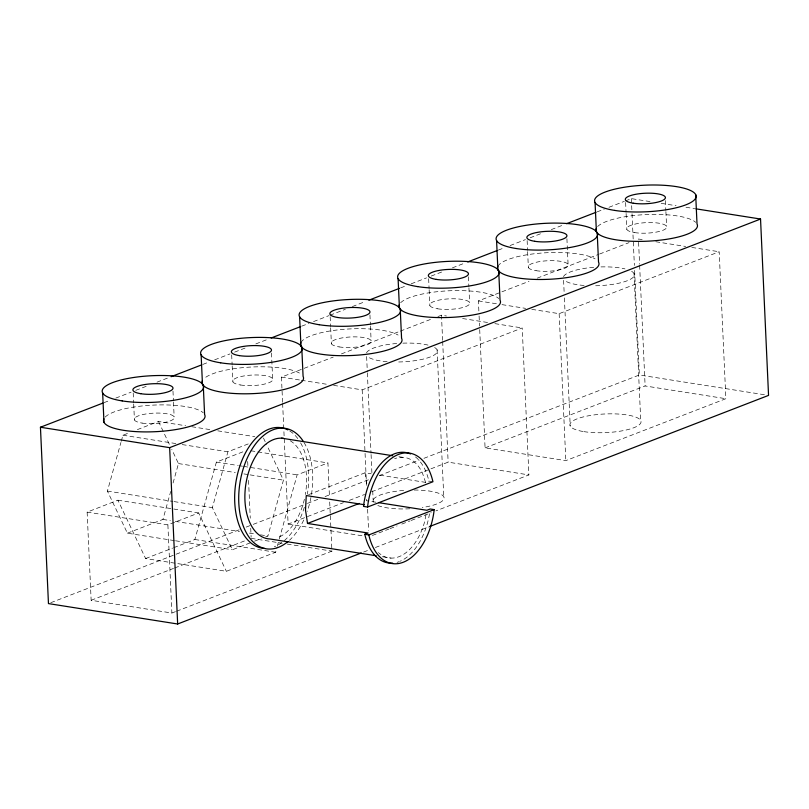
<?xml version="1.0" encoding="UTF-8"?>
<svg xmlns="http://www.w3.org/2000/svg" width="809" height="809" viewBox="0 0 809 809"><rect width="100%" height="100%" fill="white"/><g stroke="black" fill="none" stroke-linecap="round" stroke-linejoin="round"><path stroke-width="0.61" stroke-dasharray="4.04 3.03" d="M366.588 499.315L366.315 500.71L376.205 502.268M425.969 514.918L424.604 521.886A50.815 30.186 -81 0 1 378.45 552.587M174.319 540.594L127.397 533.182L107.405 491.073L120.915 442.493M121.259 441.279L122.948 435.212L129.612 432.633M127.397 533.182L162.933 519.429L170.699 491.498M173.065 483.003L178.476 463.567L171.771 449.44M173.763 547.663L194.868 539.502L216.397 462.091L243.762 451.513M250.133 542.89L232.365 549.766L212.373 507.647L227.916 451.786L249.01 443.625M265.676 536.873L267.9 536.013L283.443 480.152L267.132 445.799M175.422 611.665L171.892 613.03L91.144 600.278L87.139 512.107L117.922 500.195L145.62 558.544L226.368 571.306L275.606 552.254L276.961 547.41M277.295 546.206L278.974 540.159M279.307 538.946L297.146 474.853L327.928 462.94L329.465 496.948M104.017 402.649L109.903 400.374M115.788 398.099L131.088 392.183M135.791 390.363L148.745 385.347M156.986 382.161L169.93 377.156M202.887 364.404L208.773 362.119M214.658 359.843L229.958 353.927M234.671 352.107L245.258 348.001M255.856 343.906L268.8 338.9M301.767 326.148L308.826 323.418M313.538 321.588L328.838 315.672M330.011 315.217L345.312 309.301M352.38 306.56L365.324 301.555M400.637 287.893L406.522 285.617M411.235 283.797L426.535 277.871M431.248 276.051L444.192 271.045M452.433 267.85L465.377 262.844M498.334 250.092L504.219 247.817M510.105 245.542L525.415 239.616M530.117 237.795L540.715 233.7M551.303 229.604L564.257 224.589M597.214 211.837L604.272 209.106M608.985 207.286L624.285 201.36M625.458 200.905L631.344 198.63L649.981 201.572M137.378 429.619L158.483 421.459L185.645 425.746M282.584 402.235L281.441 377.115L333.217 357.082M341.449 353.897L399.11 331.589M400.293 331.134L433.24 318.382M437.942 316.562L441.471 315.197L446.447 315.985M478.867 310.959L478.402 300.908L500.761 292.261M501.944 291.806L529.005 281.33M537.247 278.144L598.427 254.471M599.611 254.016L629.028 242.639M333.611 385.357L362.189 389.867L522.22 327.958L528.894 474.913L435.93 510.883M531.826 309.351L559.15 313.67L719.191 251.751L725.865 398.706L565.825 460.624L485.076 447.873L479.606 327.291M87.139 512.107L167.888 524.859L198.67 512.957L226.368 571.306M308.603 494.653L365.051 472.81L371.23 473.791M145.62 558.544L172.59 548.118M50.815 602.685L239.151 529.824M246.209 527.084L252.095 524.808M253.268 524.353L306.237 503.865M307.42 503.41L318.008 499.305M325.076 496.574L368.631 479.727M379.219 475.631L419.244 460.139M423.946 458.319L639.353 374.982L766.062 394.994M91.144 600.278L173.52 568.414M174.693 567.958L245.299 540.634M282.634 403.489L288.115 524.07L343.421 502.672M349.306 500.397L364.596 494.481M371.665 491.751L448.146 462.161L528.894 474.913M485.076 447.873L645.117 385.954L725.865 398.706M254.572 541.17L261.236 538.592M379.876 475.156L425.605 482.376L428.912 481.102L432.946 481.739M176.605 611.21L331.933 551.121L330.274 514.585M372.393 535.467L388.866 529.086M390.039 528.631L397.098 525.901M401.81 524.08L410.042 520.895M411.225 520.44L422.986 515.889M424.169 515.434L431.227 512.704M363.635 552.051L369.521 549.776M375.406 547.501L428.376 527.003M661.165 203.342L676.071 205.698M686.012 207.266L694.698 208.641M642.164 239.585L638.443 238.999L639.585 264.118M655.836 241.739L685.648 246.452M691.857 247.433L719.191 251.751M478.402 300.908L497.039 303.85M502.005 304.639L525.607 308.371M462.596 318.534L488.676 322.66M494.896 323.64L522.22 327.958M281.441 377.115L300.078 380.058M301.312 380.26L327.402 384.376M398.948 456.721L402.66 457.297M191.824 426.727L211.584 429.842M217.763 430.823L254.805 436.678M250.901 450.775L327.928 462.94M122.948 435.212L176.049 443.595M182.217 444.576L227.916 451.786M216.397 462.091L237.522 465.428M238.766 465.63L242.488 466.217M243.731 466.409L297.146 474.853M178.476 463.567L235.277 472.547M243.924 473.912L248.869 474.691M250.102 474.883L283.443 480.152M107.405 491.073L172.853 501.408M174.087 501.6L212.373 507.647M288.115 524.07L362.644 535.851M117.922 500.195L198.67 512.957M162.933 519.429L170.335 520.602M175.28 521.38L239.494 531.523M249.374 533.091L255.553 534.061M260.488 534.84L267.9 536.013M382.374 556.734L391.03 558.099M251.184 538.359L282.24 543.264M287.205 544.053L331.933 551.121M194.868 539.502L275.606 552.254M175.553 540.786L232.365 549.766M263.451 438.043L266.606 444.687M158.483 421.459L169.708 445.092M425.605 482.376L422.379 472.891A50.815 30.186 -81 0 0 394.62 458.713M365.051 472.81L366.892 484.995M665.403 200.622L665.847 210.421M665.898 211.645L666.565 226.348M639.636 265.372L645.117 385.954M631.344 198.63L631.981 212.484M632.031 213.748L634.377 265.392M634.61 270.428L639.353 374.982M634.054 273.594L640.728 420.549M625.62 202.493L626.065 212.282M626.115 213.515L626.844 229.432M566.917 238.726L568.08 264.442M563.59 280.329L564.166 292.888M564.389 297.914L570.214 426.03M559.15 313.67L565.825 460.624M527.134 240.586L527.579 250.385M527.63 251.609L528.358 267.536M479.09 315.985L479.545 326.037M468.431 276.83L468.876 286.629M468.937 287.852L469.604 302.546M441.471 315.197L442.614 340.316M442.675 341.58L448.146 462.161M437.093 349.791L443.767 496.756M428.649 278.69L429.094 288.489M429.154 289.713L429.872 305.64M369.946 314.934L370.391 324.733M370.451 325.956L371.119 340.65M366.629 356.536L367.316 371.604M367.367 372.858L371.018 453.252M371.078 454.506L371.928 473.346M372.727 490.932L373.242 502.237A35.616 9.334 -2.6 0 1 406.057 490.274M362.189 389.867L366.517 485.329M367.61 509.195L368.57 530.552M330.163 316.794L330.608 326.593M330.669 327.817L331.387 343.734M329.698 501.995L330.214 513.331M271.47 353.037L272.633 378.754M247.696 461.524L247.979 467.824M248.555 480.415L250.264 518.205M250.729 528.287L251.124 537.105M231.687 354.898L232.132 364.697M232.183 365.921L232.911 381.838M172.984 391.141L173.429 400.93M173.48 402.164L174.147 416.857M167.888 524.859L171.892 613.03M133.202 393.002L133.647 402.801M133.697 404.025L134.425 419.942M415.513 456.974A55.892 33.209 -81 0 1 428.912 481.102M429.498 513.806A55.892 33.209 -81 0 1 400.263 561.183M399.292 561.588A55.892 33.209 -81 0 1 397.077 562.326M105.21 417.06A50.815 13.318 -2.6 0 1 154.125 405.066A50.815 13.318 -2.6 0 1 203.281 412.833M205.81 377.216A50.815 13.318 -2.6 0 1 255.927 366.851A50.815 13.318 -2.6 0 1 301.767 374.729M304.032 442.462A60.978 36.223 -81 0 1 307.248 511.328M303.729 520.035A60.978 36.223 -81 0 1 289.501 540.22M290.209 440.753A50.815 30.186 -81 0 1 305.337 494.521M304.376 499.274A50.815 30.186 -81 0 1 277.952 537.55M300.897 342.622A50.815 13.318 -2.6 0 1 344.472 329.263A50.815 13.318 -2.6 0 1 398.099 335.068M400.657 302.758A50.815 13.318 -2.6 0 1 449.571 290.765A50.815 13.318 -2.6 0 1 498.728 298.531M597.629 226.55A50.815 13.318 -2.6 0 1 646.543 214.557A50.815 13.318 -2.6 0 1 695.7 222.323M497.869 266.424A50.815 13.318 -2.6 0 1 541.433 253.065A50.815 13.318 -2.6 0 1 595.06 258.87M289.743 430.964A60.978 36.223 -81 0 1 298.025 438.882M300.614 442.867A60.978 36.223 -81 0 1 307.369 494.188M304.336 507.253A60.978 36.223 -81 0 1 283.828 541.009M281.775 542.606A60.978 36.223 -81 0 1 274.352 546.712M434.655 347.546A35.616 9.334 -2.6 0 1 397.3 361.997M387.106 361.663A35.616 9.334 -2.6 0 1 367.114 356.051M366.538 352.835A35.616 9.334 -2.6 0 1 397.077 343.471M402.892 343.147A35.616 9.334 -2.6 0 1 429.994 345.635M414.178 490.032A35.616 9.334 -2.6 0 1 443.838 496.898A35.616 9.334 -2.6 0 1 422.227 507.536M409.789 508.78A35.616 9.334 -2.6 0 1 377.752 505.494M631.627 271.339A35.616 9.334 -2.6 0 1 594.261 285.789M584.078 285.466A35.616 9.334 -2.6 0 1 564.085 279.843M563.509 276.627A35.616 9.334 -2.6 0 1 594.039 267.273M601.016 266.909A35.616 9.334 -2.6 0 1 624.963 268.891M583.896 431.632A35.616 9.334 -2.6 0 0 640.758 422.986A35.616 9.334 -2.6 0 0 591.753 415.25A35.616 9.334 -2.6 0 0 583.896 431.632M240.617 385.003A20.063 5.258 -2.6 0 0 272.653 380.129A20.063 5.258 -2.6 0 0 245.046 375.77A20.063 5.258 -2.6 0 0 240.617 385.003M634.549 232.588A20.063 5.258 -2.6 0 0 666.586 227.713A20.063 5.258 -2.6 0 0 638.979 223.355A20.063 5.258 -2.6 0 0 634.549 232.588M536.074 270.691A20.063 5.258 -2.6 0 0 568.1 265.817A20.063 5.258 -2.6 0 0 540.493 261.459A20.063 5.258 -2.6 0 0 536.074 270.691M437.588 308.795A20.063 5.258 -2.6 0 0 469.614 303.921A20.063 5.258 -2.6 0 0 442.007 299.563A20.063 5.258 -2.6 0 0 437.588 308.795M339.102 346.899A20.063 5.258 -2.6 0 0 371.139 342.025A20.063 5.258 -2.6 0 0 343.522 337.666A20.063 5.258 -2.6 0 0 339.102 346.899M142.141 423.097A20.063 5.258 -2.6 0 0 174.168 418.233A20.063 5.258 -2.6 0 0 146.56 413.864A20.063 5.258 -2.6 0 0 142.141 423.097"/><path stroke-width="1.21" d="M361.279 552.962L177.656 624.002L48.459 603.595L40.45 427.243L102.834 403.115M171.103 376.701L201.714 364.859M271.157 337.99L300.584 326.603M368.853 300.19L399.464 288.348M467.733 261.934L497.161 250.547M566.603 223.678L596.031 212.292M40.45 427.243L169.647 447.65L760.541 219.037L768.55 395.389L429.549 526.548M364.343 504.735L306.257 495.563L305.509 510.044L307.521 523.453L359.257 503.441M367.549 507.041L432.946 481.739A55.892 33.209 -81 0 0 398.433 454.456A55.892 33.209 -81 0 0 367.549 507.041L363.514 506.404A55.892 33.209 -81 0 1 410.507 453.94M392.628 563.104A55.892 33.209 -81 0 1 364.778 534.294L368.075 533.02L307.521 523.453M368.813 534.931L434.211 509.63A55.892 33.209 -81 0 1 403.327 562.225A55.892 33.209 -81 0 1 368.813 534.931L364.778 534.294M695.942 208.833L760.541 219.037M281.542 438.165L392.769 455.74M434.211 509.63L430.176 508.992L426.869 510.277L378.673 502.662M376.195 555.753L269.903 538.966A50.815 30.186 -81 0 1 245.663 485.511A50.815 30.186 -81 0 1 283.777 438.397M695.679 194.585L697.014 223.982A50.815 13.318 -2.6 0 1 646.866 241.213A50.815 13.318 -2.6 0 1 596.354 228.32M597.194 232.689L598.529 262.076A50.815 13.318 -2.6 0 1 548.381 279.317A50.815 13.318 -2.6 0 1 497.869 266.424M595.06 202.402L596.395 231.799M498.708 270.793L500.043 300.179A50.815 13.318 -2.6 0 1 449.895 317.421A50.815 13.318 -2.6 0 1 399.383 304.518M496.574 240.506L497.909 269.903M400.233 308.896L401.567 338.283A50.815 13.318 -2.6 0 1 351.419 355.525A50.815 13.318 -2.6 0 1 300.897 342.622M398.089 278.609L399.424 308.007M301.747 347L303.082 376.387A50.815 13.318 -2.6 0 1 252.934 393.629A50.815 13.318 -2.6 0 1 202.422 380.726M299.613 316.713L300.948 346.1M203.261 385.094L204.596 414.491A50.815 13.318 -2.6 0 1 154.448 431.733A50.815 13.318 -2.6 0 1 103.936 418.829M201.128 354.817L202.462 384.204M169.647 447.65L177.656 624.002M102.642 392.921L103.977 422.308M287.862 541.646A60.978 36.223 -81 0 1 242.629 524.262A60.978 36.223 -81 0 1 254.946 444.808A60.978 36.223 -81 0 1 303.395 441.451M264.705 548.411A60.978 36.223 -81 0 1 236.541 478.635A60.978 36.223 -81 0 1 287.842 429.882M122.179 400.91A50.815 13.318 -2.6 0 0 203.302 388.573A50.815 13.318 -2.6 0 0 133.374 377.53A50.815 13.318 -2.6 0 0 122.179 400.91M220.665 362.816A50.815 13.318 -2.6 0 0 301.787 350.479A50.815 13.318 -2.6 0 0 231.859 339.426A50.815 13.318 -2.6 0 0 220.665 362.816M140.806 393.71A20.063 5.258 -2.6 0 0 172.833 388.836A20.063 5.258 -2.6 0 0 145.226 384.477A20.063 5.258 -2.6 0 0 140.806 393.71M239.282 355.606A20.063 5.258 -2.6 0 0 271.318 350.732A20.063 5.258 -2.6 0 0 243.711 346.373A20.063 5.258 -2.6 0 0 239.282 355.606M319.14 324.712A50.815 13.318 -2.6 0 0 400.273 312.375A50.815 13.318 -2.6 0 0 330.345 301.322A50.815 13.318 -2.6 0 0 319.14 324.712M417.626 286.608A50.815 13.318 -2.6 0 0 498.759 274.271A50.815 13.318 -2.6 0 0 428.831 263.228A50.815 13.318 -2.6 0 0 417.626 286.608M337.768 317.502A20.063 5.258 -2.6 0 0 369.804 312.628A20.063 5.258 -2.6 0 0 342.187 308.269A20.063 5.258 -2.6 0 0 337.768 317.502M436.253 279.398A20.063 5.258 -2.6 0 0 468.28 274.534A20.063 5.258 -2.6 0 0 440.672 270.166A20.063 5.258 -2.6 0 0 436.253 279.398M614.597 210.401A50.815 13.318 -2.6 0 0 695.72 198.063A50.815 13.318 -2.6 0 0 625.792 187.021A50.815 13.318 -2.6 0 0 614.597 210.401M516.112 248.505A50.815 13.318 -2.6 0 0 597.234 236.167A50.815 13.318 -2.6 0 0 527.306 225.124A50.815 13.318 -2.6 0 0 516.112 248.505M633.214 203.201A20.063 5.258 -2.6 0 0 665.251 198.326A20.063 5.258 -2.6 0 0 637.644 193.968A20.063 5.258 -2.6 0 0 633.214 203.201M534.739 241.294A20.063 5.258 -2.6 0 0 566.765 236.43A20.063 5.258 -2.6 0 0 539.158 232.072A20.063 5.258 -2.6 0 0 534.739 241.294"/></g></svg>
